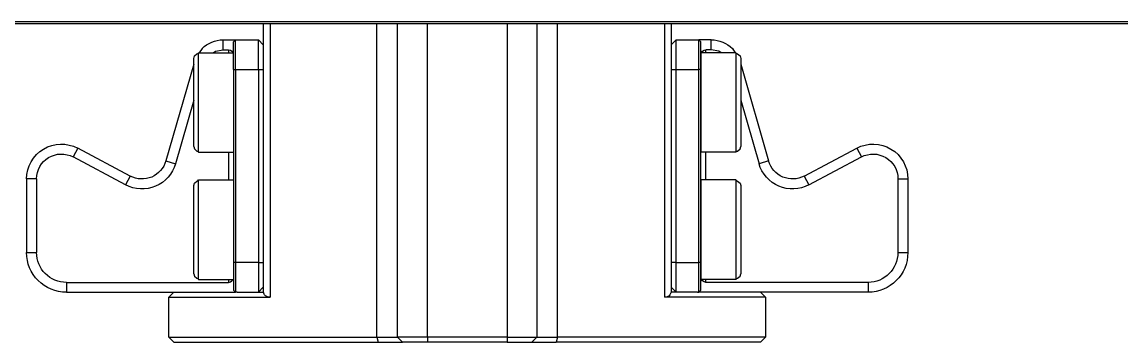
# Model space of a CAD drawing. Header units: millimetres. Extents: x -73584 to -37571, y -61249 to -50748.
# Drawn here: x -53704 to -53593.5, y -59307.8 to -59275.6 of the extents above; entities that cross this region are included whole.
import ezdxf

# ---------------------------------------------------------------- set-up
doc = ezdxf.new("R2010")
doc.units = ezdxf.units.MM
doc.header["$LTSCALE"] = 200
doc.layers.add('DIM', color=3, linetype='Continuous')

# ---------------------------------------------------------------- blocks, each defined once
blk = doc.blocks.new('23-D1020-B_EXTRUSION-MAIN-BODY_BASESTAND-0_5m_Absen-PL__363', base_point=(418.75, -61.98))
at = {"color": 7, "linetype": 'Continuous'}
for p, q in [((434.26, -61.78), (873.61, -61.78)), ((434.17, -61.98), (873.61, -61.98))]:
    blk.add_line(p, q, dxfattribs=at)
blk = doc.blocks.new('LOW-HEAD-SOCKET-CAP-SCREW_DIN-7984_M6x10_A2-70_STAINLESS-STEEL_3__372', base_point=(766.25, -87.68))
at = {"color": 7, "linetype": 'Continuous'}
for p, q in [((766.32, -78), (766.25, -78.25)), ((766.25, -78.25), (766.25, -87.11)), ((766.58, -77.79), (766.32, -78)), ((766.66, -77.77), (766.58, -77.79)), ((766.75, -77.68), (766.66, -77.77)), ((766.75, -77.68), (766.75, -77.76)), ((766.75, -77.68), (770.25, -77.68)), ((770.25, -77.68), (770.25, -87.68)), ((766.32, -87.36), (766.25, -87.11)), ((766.58, -87.57), (766.32, -87.36)), ((766.66, -87.59), (766.58, -87.57)), ((766.75, -87.68), (766.66, -87.59)), ((766.75, -87.68), (770.25, -87.68))]:
    blk.add_line(p, q, dxfattribs=at)
at = {"color": 140, "linetype": 'Continuous'}
blk.add_line((766.75, -77.76), (766.75, -87.68), dxfattribs=at)
blk = doc.blocks.new('LOW-HEAD-SOCKET-CAP-SCREW_DIN-7984_M6x10_A2-70_STAINLESS-STEEL_2__373', base_point=(766.25, -74.88))
at = {"color": 7, "linetype": 'Continuous'}
for p, q in [((766.58, -64.99), (766.32, -65.2)), ((766.66, -64.97), (766.58, -64.99)), ((766.75, -64.88), (766.66, -64.97)), ((766.75, -64.88), (766.75, -64.96)), ((766.75, -64.88), (770.25, -64.88)), ((770.25, -64.88), (770.25, -74.88)), ((766.32, -65.2), (766.25, -65.45)), ((766.25, -65.45), (766.25, -74.31)), ((766.32, -74.56), (766.25, -74.31)), ((766.58, -74.77), (766.32, -74.56)), ((766.66, -74.79), (766.58, -74.77)), ((766.75, -74.88), (766.66, -74.79)), ((766.75, -74.88), (770.25, -74.88))]:
    blk.add_line(p, q, dxfattribs=at)
at = {"color": 140, "linetype": 'Continuous'}
blk.add_line((766.75, -64.96), (766.75, -74.88), dxfattribs=at)
blk = doc.blocks.new('23-D0469-A_CLAMP-HOOK_Absen-M2_9__374', base_point=(749.45, -88.98))
at = {"color": 140, "linetype": 'Continuous'}
for p, q in [((769.21, -64.58), (769.21, -63.58)), ((769.75, -64.88), (769.75, -64.58)), ((770.25, -66.58), (770.45, -66.58)), ((772.75, -66.58), (770.45, -66.58)), ((773.25, -66.58), (772.75, -66.58)), ((754.59, -74.48), (754.12, -75.36)), ((769.75, -77.68), (769.75, -74.88)), ((763.45, -75.77), (764.41, -76.04)), ((759.88, -77.29), (759.41, -78.17)), ((750.45, -77.57), (749.45, -77.57)), ((750.45, -84.98), (749.45, -84.98)), ((770.25, -85.98), (770.45, -85.98)), ((772.75, -85.98), (770.45, -85.98)), ((772.75, -85.98), (773.25, -85.98)), ((753.45, -87.98), (753.45, -88.98)), ((769.75, -87.98), (769.75, -87.68))]:
    blk.add_line(p, q, dxfattribs=at)
at = {"color": 7, "linetype": 'Continuous'}
for p, q in [((769.21, -63.58), (770.45, -63.58)), ((770.45, -63.58), (770.25, -63.78)), ((770.25, -66.58), (770.25, -63.78)), ((770.45, -66.58), (770.45, -63.58)), ((772.75, -63.58), (770.45, -63.58)), ((772.75, -66.58), (772.75, -63.58)), ((773.25, -64.08), (772.75, -63.58)), ((767.09, -64.46), (766.81, -64.88)), ((768.22, -64.88), (768.44, -64.73)), ((768.44, -64.73), (769.21, -64.58)), ((769.21, -64.58), (769.75, -64.58)), ((769.94, -64.62), (769.75, -64.58)), ((770.1, -64.73), (769.94, -64.62)), ((770.21, -64.88), (770.1, -64.73)), ((766.25, -66.02), (763.45, -75.77)), ((770.25, -85.98), (770.25, -66.58)), ((770.45, -85.98), (770.45, -66.58)), ((772.75, -85.98), (772.75, -66.58)), ((766.25, -69.64), (764.41, -76.04)), ((759.88, -77.29), (754.59, -74.48)), ((759.41, -78.17), (754.12, -75.36)), ((749.45, -77.57), (749.45, -84.98)), ((750.45, -77.57), (750.45, -84.98)), ((770.25, -88.78), (770.25, -85.98)), ((770.45, -88.98), (770.45, -85.98)), ((772.75, -88.98), (772.75, -85.98)), ((753.45, -87.98), (769.75, -87.98)), ((769.75, -87.98), (769.94, -87.94)), ((769.94, -87.94), (770.1, -87.83)), ((770.1, -87.83), (770.21, -87.68)), ((753.45, -88.98), (765.96, -88.98)), ((770.45, -88.98), (770.25, -88.78)), ((770.61, -88.98), (770.45, -88.98)), ((773.25, -88.48), (772.75, -88.98))]:
    blk.add_line(p, q, dxfattribs=at)
for centre, radius, start, end in [((769.21, -66.58), 3, 89.9999, 135), ((752.95, -77.57), 3.5, 62, 180), ((752.95, -77.57), 2.5, 62, 180), ((761.05, -75.08), 3.5, 242, 344), ((761.05, -75.08), 2.5, 242, 344), ((753.45, -84.98), 4, 180, 270), ((753.45, -84.98), 3, 180, 270)]:
    blk.add_arc(centre, radius, start, end, dxfattribs=at)
blk = doc.blocks.new('PH_23-CLAMP-HOOK_2__375', base_point=(749.45, -88.98))
for name, p in [('23-D0469-A_CLAMP-HOOK_Absen-M2_9__374', (749.45, -88.98)), ('LOW-HEAD-SOCKET-CAP-SCREW_DIN-7984_M6x10_A2-70_STAINLESS-STEEL_2__373', (766.25, -74.88)), ('LOW-HEAD-SOCKET-CAP-SCREW_DIN-7984_M6x10_A2-70_STAINLESS-STEEL_3__372', (766.25, -87.68))]:
    blk.add_blockref(name, p)
blk = doc.blocks.new('LOW-HEAD-SOCKET-CAP-SCREW_DIN-7984_M6x10_A2-70_STAINLESS-STEEL_4__376', base_point=(817.25, -74.88))
at = {"color": 7, "linetype": 'Continuous'}
for p, q in [((820.75, -64.88), (817.25, -64.88)), ((820.84, -64.97), (820.75, -64.88)), ((820.92, -64.99), (820.84, -64.97)), ((821.18, -65.2), (820.92, -64.99)), ((821.25, -65.45), (821.18, -65.2)), ((821.25, -69.88), (821.25, -65.45)), ((821.25, -74.31), (821.25, -69.88)), ((820.75, -74.88), (817.25, -74.88)), ((820.84, -74.79), (820.75, -74.88)), ((820.75, -74.88), (820.75, -74.8)), ((820.92, -74.77), (820.84, -74.79)), ((821.18, -74.56), (820.92, -74.77)), ((821.25, -74.31), (821.18, -74.56))]:
    blk.add_line(p, q, dxfattribs=at)
at = {"color": 140, "linetype": 'Continuous'}
for p, q in [((820.75, -69.88), (820.75, -64.88)), ((820.75, -74.8), (820.75, -69.88))]:
    blk.add_line(p, q, dxfattribs=at)
blk = doc.blocks.new('LOW-HEAD-SOCKET-CAP-SCREW_DIN-7984_M6x10_A2-70_STAINLESS-STEEL__377', base_point=(817.25, -87.68))
at = {"color": 7, "linetype": 'Continuous'}
for p, q in [((820.75, -77.68), (817.25, -77.68)), ((820.84, -77.77), (820.75, -77.68)), ((820.92, -77.79), (820.84, -77.77)), ((821.18, -78), (820.92, -77.79)), ((821.25, -78.25), (821.18, -78)), ((821.25, -82.68), (821.25, -78.25)), ((821.25, -87.11), (821.25, -82.68)), ((821.25, -87.11), (821.18, -87.36)), ((820.75, -87.68), (817.25, -87.68)), ((820.84, -87.59), (820.75, -87.68)), ((820.75, -87.68), (820.75, -87.6)), ((820.92, -87.57), (820.84, -87.59)), ((821.18, -87.36), (820.92, -87.57))]:
    blk.add_line(p, q, dxfattribs=at)
at = {"color": 140, "linetype": 'Continuous'}
for p, q in [((820.75, -82.68), (820.75, -77.68)), ((820.75, -87.6), (820.75, -82.68))]:
    blk.add_line(p, q, dxfattribs=at)
blk = doc.blocks.new('23-D0469-A_CLAMP-HOOK_Absen-M2_9__378', base_point=(814.25, -88.98))
at = {"color": 7, "linetype": 'Continuous'}
for p, q in [((814.25, -64.08), (814.75, -63.58)), ((814.75, -66.58), (814.75, -63.58)), ((817.05, -63.58), (814.75, -63.58)), ((818.29, -63.58), (817.05, -63.58)), ((817.05, -63.58), (817.25, -63.78)), ((817.05, -66.58), (817.05, -63.58)), ((817.25, -66.58), (817.25, -63.78)), ((817.4, -64.73), (817.29, -64.88)), ((817.56, -64.62), (817.4, -64.73)), ((817.75, -64.58), (817.56, -64.62)), ((818.29, -64.58), (817.75, -64.58)), ((819.06, -64.73), (818.29, -64.58)), ((819.28, -64.88), (819.06, -64.73)), ((820.41, -64.46), (820.69, -64.88)), ((821.25, -66.02), (824.05, -75.77)), ((814.75, -66.58), (814.75, -85.98)), ((817.05, -66.58), (817.05, -85.98)), ((817.25, -66.58), (817.25, -85.98)), ((821.25, -69.64), (823.09, -76.04)), ((827.62, -77.29), (832.91, -74.48)), ((828.09, -78.17), (833.38, -75.36)), ((837.05, -77.57), (837.05, -84.98)), ((838.05, -77.57), (838.05, -84.98)), ((814.75, -85.98), (814.75, -88.98)), ((817.05, -85.98), (817.05, -88.98)), ((817.25, -85.98), (817.25, -88.78)), ((817.4, -87.83), (817.29, -87.68)), ((817.56, -87.94), (817.4, -87.83)), ((817.75, -87.98), (817.56, -87.94)), ((834.05, -87.98), (817.75, -87.98)), ((814.25, -88.48), (814.75, -88.98)), ((816.89, -88.98), (817.05, -88.98)), ((817.25, -88.78), (817.05, -88.98)), ((834.05, -88.98), (821.54, -88.98))]:
    blk.add_line(p, q, dxfattribs=at)
at = {"color": 140, "linetype": 'Continuous'}
for p, q in [((818.29, -64.58), (818.29, -63.58)), ((817.75, -64.58), (817.75, -64.88)), ((814.75, -66.58), (814.25, -66.58)), ((817.05, -66.58), (814.75, -66.58)), ((817.25, -66.58), (817.05, -66.58)), ((817.75, -74.88), (817.75, -77.68)), ((832.91, -74.48), (833.38, -75.36)), ((824.05, -75.77), (823.09, -76.04)), ((827.62, -77.29), (828.09, -78.17)), ((837.05, -77.57), (838.05, -77.57)), ((838.05, -84.98), (837.05, -84.98)), ((814.75, -85.98), (814.25, -85.98)), ((814.75, -85.98), (817.05, -85.98)), ((817.05, -85.98), (817.25, -85.98)), ((817.75, -87.68), (817.75, -87.98)), ((834.05, -87.98), (834.05, -88.98))]:
    blk.add_line(p, q, dxfattribs=at)
at = {"color": 7, "linetype": 'Continuous'}
for centre, radius, start, end in [((818.29, -66.58), 3, 45, 90), ((834.55, -77.57), 3.5, 360, 118), ((834.55, -77.57), 2.5, 360, 118), ((826.45, -75.08), 3.5, 196, 298), ((826.45, -75.08), 2.5, 196, 298), ((834.05, -84.98), 4, 270, 360), ((834.05, -84.98), 3, 270, 360)]:
    blk.add_arc(centre, radius, start, end, dxfattribs=at)
blk = doc.blocks.new('PH_23-CLAMP-HOOK__379', base_point=(814.25, -88.98))
for name, p in [('23-D0469-A_CLAMP-HOOK_Absen-M2_9__378', (814.25, -88.98)), ('LOW-HEAD-SOCKET-CAP-SCREW_DIN-7984_M6x10_A2-70_STAINLESS-STEEL_4__376', (817.25, -74.88)), ('LOW-HEAD-SOCKET-CAP-SCREW_DIN-7984_M6x10_A2-70_STAINLESS-STEEL__377', (817.25, -87.68))]:
    blk.add_blockref(name, p)
blk = doc.blocks.new('23-D0468-B_SLOT-CLAMP-SUPPORT_STACKING_Absen__380', base_point=(763.75, -93.98))
at = {"color": 7, "linetype": 'Continuous'}
for p, q in [((773.25, -61.98), (773.25, -88.98)), ((786.75, -61.98), (786.75, -93.48)), ((800.75, -93.48), (800.75, -61.98)), ((814.25, -61.98), (814.25, -88.98)), ((763.75, -89.48), (764.25, -88.98)), ((763.75, -89.48), (773.93, -89.48)), ((763.75, -89.48), (763.75, -93.48)), ((765.96, -88.98), (766.92, -88.98)), ((766.92, -88.98), (770.45, -88.98)), ((770.61, -88.98), (771.46, -88.98)), ((771.46, -88.98), (773.26, -88.98)), ((773.26, -88.98), (773.33, -89.18)), ((773.33, -89.18), (773.37, -89.25)), ((773.37, -89.25), (773.46, -89.34)), ((773.46, -89.34), (773.66, -89.44)), ((773.66, -89.44), (773.72, -89.46)), ((773.72, -89.46), (773.93, -89.48)), ((813.57, -89.48), (813.78, -89.46)), ((823.75, -89.48), (813.57, -89.48)), ((813.78, -89.46), (813.84, -89.44)), ((813.84, -89.44), (814.04, -89.34)), ((814.04, -89.34), (814.13, -89.25)), ((814.13, -89.25), (814.17, -89.18)), ((814.17, -89.18), (814.24, -88.98)), ((816.04, -88.98), (814.24, -88.98)), ((816.89, -88.98), (816.04, -88.98)), ((820.58, -88.98), (817.05, -88.98)), ((821.54, -88.98), (820.58, -88.98)), ((823.75, -89.48), (823.25, -88.98)), ((823.75, -93.48), (823.75, -89.48)), ((763.75, -93.48), (784.66, -93.48)), ((763.75, -93.48), (764.25, -93.98)), ((786.75, -93.48), (784.66, -93.48)), ((787.25, -93.98), (786.75, -93.48)), ((789.75, -93.48), (786.75, -93.48)), ((789.75, -93.48), (797.75, -93.48)), ((797.75, -93.48), (800.75, -93.48)), ((800.75, -93.48), (800.25, -93.98)), ((802.84, -93.48), (800.75, -93.48)), ((823.75, -93.48), (802.84, -93.48)), ((823.75, -93.48), (823.25, -93.98)), ((764.25, -93.98), (784.81, -93.98)), ((787.25, -93.98), (784.81, -93.98)), ((789.75, -93.98), (787.25, -93.98)), ((789.75, -93.98), (797.75, -93.98)), ((797.75, -93.98), (800.25, -93.98)), ((802.69, -93.98), (800.25, -93.98)), ((823.25, -93.98), (802.69, -93.98))]:
    blk.add_line(p, q, dxfattribs=at)
at = {"color": 140, "linetype": 'Continuous'}
for p, q in [((773.93, -61.98), (773.93, -89.48)), ((784.66, -93.48), (784.66, -61.98)), ((789.75, -61.98), (789.75, -93.48)), ((797.75, -93.48), (797.75, -61.98)), ((802.84, -93.48), (802.84, -61.98)), ((813.57, -61.98), (813.57, -89.48)), ((784.66, -93.48), (784.81, -93.98)), ((789.75, -93.48), (789.75, -93.98)), ((797.75, -93.48), (797.75, -93.98)), ((802.84, -93.48), (802.69, -93.98))]:
    blk.add_line(p, q, dxfattribs=at)
blk = doc.blocks.new('23-A0233-B_SLOT-CONNECT-COMPONENTS_BASESTAND_Absen-M2_9__381', base_point=(749.45, -93.98))
for name, p in [('23-D0468-B_SLOT-CLAMP-SUPPORT_STACKING_Absen__380', (763.75, -93.98)), ('PH_23-CLAMP-HOOK_2__375', (749.45, -88.98)), ('PH_23-CLAMP-HOOK__379', (814.25, -88.98))]:
    blk.add_blockref(name, p)
blk = doc.blocks.new('Top1', base_point=(668.75, -75.52))
for name, p in [('23-D1020-B_EXTRUSION-MAIN-BODY_BASESTAND-0_5m_Absen-PL__363', (418.75, -61.98)), ('23-A0233-B_SLOT-CONNECT-COMPONENTS_BASESTAND_Absen-M2_9__381', (749.45, -93.98))]:
    blk.add_blockref(name, p)
blk = doc.blocks.new('*U1115')
at = {"xscale": -1, "rotation": 359.9999999999976}
blk.add_blockref('Top1', (0, -53.71), dxfattribs=at)
blk = doc.blocks.new('*U1116')
at = {"layer": 'DIM', "color": 0, "linetype": 'ByBlock', "lineweight": -2, "transparency": 16777216}
blk.add_blockref('*U1115', (1000, 0), dxfattribs=at)

msp = doc.modelspace()

# ---------------------------------------------------------------- block references
at = {"layer": 'DIM', "color": 0}
msp.add_blockref('*U1116', (-54534.278, -59235.614), dxfattribs=at)

doc.saveas('drawing.dxf')
